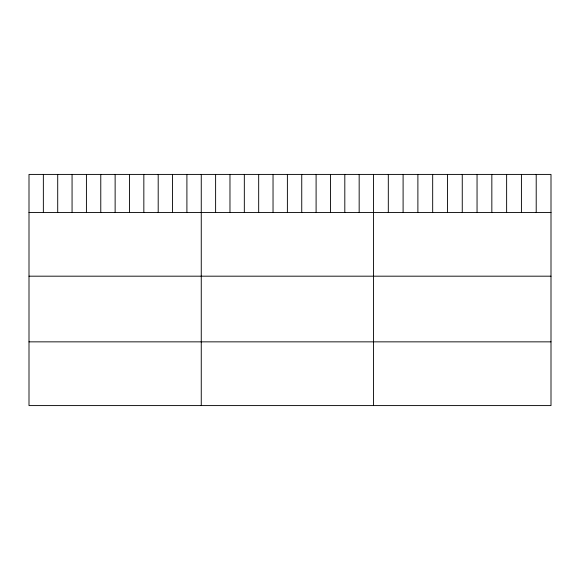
<?xml version="1.0" encoding="UTF-8"?>
<svg xmlns="http://www.w3.org/2000/svg" width="580" height="580" viewBox="0 0 580 580"><rect width="100%" height="100%" fill="white"/><g stroke="black" fill="none" stroke-linecap="round" stroke-linejoin="round"><path stroke-width="0.87" d="M551 212.447L551 405.587L29 405.587L29 174.413L551 174.413L551 212.447L29 212.447M29 276.181L551 276.181M29 341.852L551 341.852M536.21 174.413L536.21 212.447M521.42 174.413L521.42 212.447M506.63 174.413L506.63 212.447M491.84 174.413L491.84 212.447M477.05 174.413L477.05 212.447M462.26 174.413L462.26 212.447M447.47 174.413L447.47 212.447M432.68 174.413L432.68 212.447M417.89 174.413L417.89 212.447M403.1 174.413L403.1 212.447M388.31 174.413L388.31 212.447M373.52 174.413L373.52 405.587M359.165 174.413L359.165 212.447M344.81 174.413L344.81 212.447M330.455 174.413L330.455 212.447M316.1 174.413L316.1 212.447M301.745 174.413L301.745 212.447M287.39 174.413L287.39 212.447M273.035 174.413L273.035 212.447M258.68 174.413L258.68 212.447M244.325 174.413L244.325 212.447M229.97 174.413L229.97 212.447M215.615 174.413L215.615 212.447M201.26 174.413L201.26 405.587M186.905 174.413L186.905 212.447M172.55 174.413L172.55 212.447M158.195 174.413L158.195 212.447M143.84 174.413L143.84 212.447M129.485 174.413L129.485 212.447M115.13 174.413L115.13 212.447M100.775 174.413L100.775 212.447M86.42 174.413L86.42 212.447M72.065 174.413L72.065 212.447M57.71 174.413L57.71 212.447M43.355 174.413L43.355 212.447"/></g></svg>
